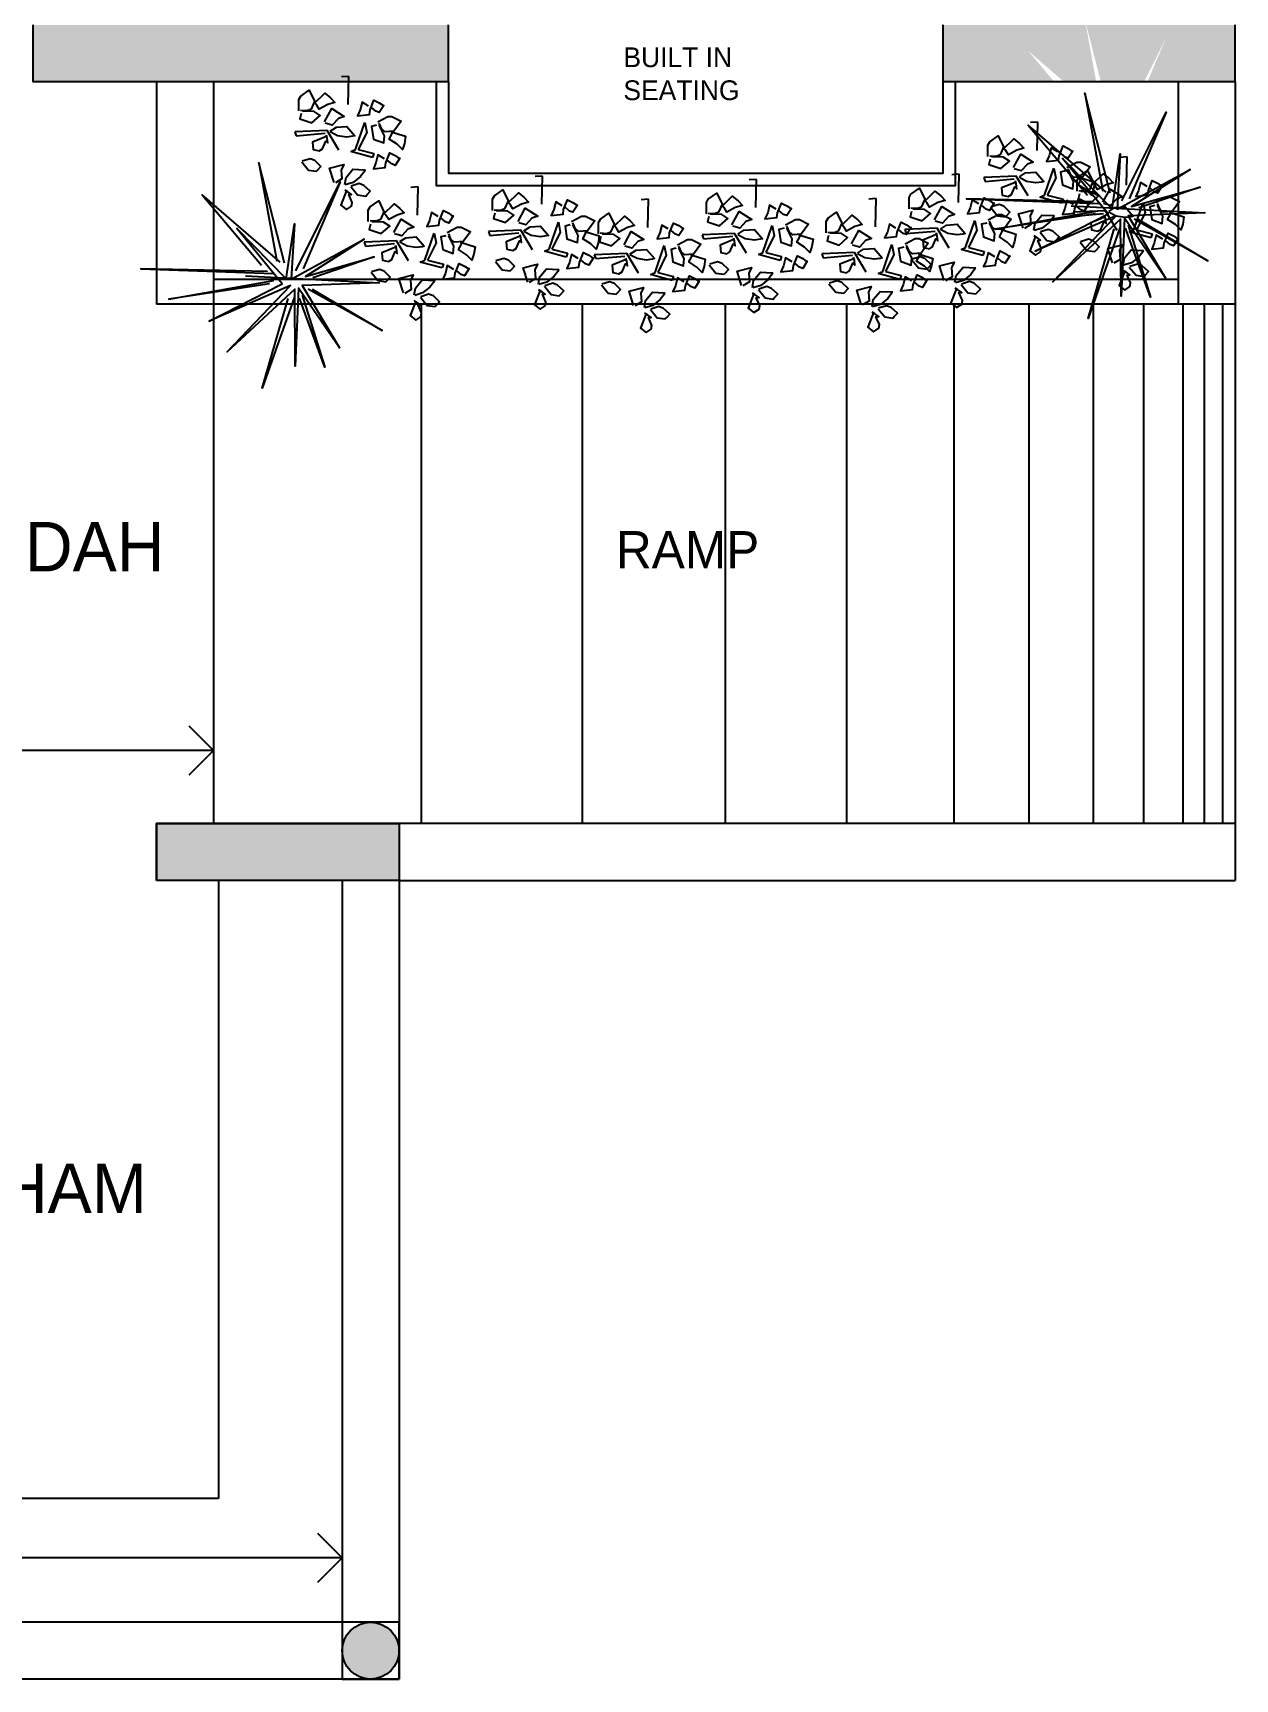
# Model space of a CAD drawing. Header units: inches. Extents: x -706 to 45253, y -3984 to 13819.
# Drawn here: x 36844 to 37330, y 5769 to 6434 of the extents above; entities that cross this region are included whole.
import ezdxf

# ---------------------------------------------------------------- set-up
doc = ezdxf.new("R2010")
doc.units = ezdxf.units.IN
doc.header["$PDMODE"] = 99
doc.header["$PDSIZE"] = 0.2
for name, color, linetype in [('BC-Hatch', 8, 'Continuous'), ('BC-WALLS', 1, 'Continuous'), ('BC-WHITECOLOR', 7, 'Continuous'), ('WALL', 1, 'Continuous')]:
    doc.layers.add(name, color=color, linetype=linetype)
doc.styles.add('BC-1IN100-1', font='FreeSans.ttf', dxfattribs={"height": 20})
doc.styles.add('style2', font='FreeSans.ttf')
doc.dimstyles.new('BC-1IN100-1', dxfattribs={"dimtxt": 20, "dimasz": 20, "dimexe": 0.18, "dimexo": 0.0625, "dimgap": 1, "dimtad": 0, "dimtoh": 1, "dimdec": 1, "dimzin": 12, "dimdsep": 46, "dimtxsty": 'BC-1IN100-1', "dimblk": 'OPEN90', "dimcen": 0.09, "dimse1": 1, "dimse2": 1, "dimclrd": 256, "dimclre": 256, "dimclrt": 7, "dimadec": 0, "dimazin": 0, "dimtfac": 1, "dimtdec": 1, "dimtofl": 0, "dimtmove": 1, "dimatfit": 3, "dimldrblk": 'OPEN90', "dimfxl": 0, "dimtolj": 1, "dimtzin": 0, "dimlwd": -1, "dimarcsym": 0})

# ---------------------------------------------------------------- blocks, each defined once
blk = doc.blocks.new('A$C18291425')
at = {"color": 66}
for p, q in [((43.8, 107.8), (37.9, 107.3)), ((49.1, 48.6), (56.6, 70.5)), ((56.6, 70.5), (58.2, 62.5)), ((58.2, 62.5), (51.3, 48.6)), ((45.4, 47), (49.1, 48.6)), ((63, 42.2), (45.4, 47)), ((51.3, 48.6), (64.1, 45.4)), ((64.1, 45.4), (63, 42.2))]:
    blk.add_line(p, q, dxfattribs=at)
at = {"color": 86}
for p, q in [((43.3, 84.9), (43.8, 107.8)), ((26.2, 64.1), (0, 63)), ((0, 63), (1.1, 59.8)), ((1.1, 59.8), (24.6, 61.9)), ((24.6, 61.9), (24.6, 61.9)), ((35.8, 48.1), (26.2, 64.1))]:
    blk.add_line(p, q, dxfattribs=at)
for points in [[(3.4, 79.9), (3.4, 89), (4.9, 91.8), (11.8, 96.6), (16, 87.7), (13.2, 81.3), (10.1, 80), (4.8, 80.3)], [(15.5, 85.5), (24.3, 94.1), (29, 90.4), (32.5, 86.7), (26.7, 85), (19.9, 81.3), (17.6, 85), (16, 86.5)], [(59.8, 83.8), (54.5, 87), (52.9, 80.6), (50.7, 75.8), (60.4, 76.9), (60.9, 80.6), (64.1, 88.6), (68.4, 86.5), (70.5, 84.9), (72.1, 84.3), (68.4, 78.5), (65.7, 79.5), (62, 82.7)], [(67.3, 71), (75.3, 75.3), (78.5, 75.3), (86, 71.5), (80.1, 63.5), (73.2, 63), (70.5, 65.1), (68.4, 69.9)], [(26.2, 59.3), (14.4, 54.5), (15, 48.6), (19.8, 47.5), (22.4, 49.1), (25.1, 55.5), (26.7, 53.9), (26.2, 57.7), (25.6, 60.3)], [(78, 63), (89.7, 59.3), (88.7, 53.4), (87.1, 48.6), (82.8, 52.9), (76.4, 57.1), (78.5, 60.9), (79.1, 63)], [(72.6, 41.1), (67.3, 44.3), (65.7, 37.9), (63.6, 33.1), (73.2, 34.2), (73.7, 37.9), (76.9, 45.9), (81.2, 43.8), (83.3, 42.2), (84.9, 41.7), (81.2, 35.8), (78.5, 36.9), (74.8, 40.1)], [(41.8, 15.5), (37.2, 3.7), (41.8, 0), (45.9, 2.8), (46.5, 5.8), (43.7, 12.1), (46, 12.2), (42.9, 14.4), (40.6, 15.8)]]:
    blk.add_lwpolyline(points, dxfattribs=at)
at = {"color": 66}
for points in [[(24, 71), (29.9, 81.7), (40.1, 75.3), (35.3, 73.7), (30.4, 68.3), (24.6, 69.9)], [(5.2, 77.7), (4.2, 73.4), (13.9, 70.1), (20.7, 76.1), (15.8, 79.3), (6.3, 79.6)], [(28.8, 63.5), (33.7, 66.7), (42.2, 67.3), (48.6, 59.8), (47, 59.3), (42.2, 58.7), (34.7, 59.8), (28.8, 63)], [(66.2, 68.3), (62, 67.3), (63.6, 57.1), (72.1, 53.9), (72.6, 59.8), (68.4, 68.3)], [(5.7, 38.7), (11.1, 32), (17.6, 31.1), (18.7, 32.2), (21.2, 34.9), (16.2, 39.7), (12.4, 41.1), (6, 39.1)], [(31.8, 22), (28.1, 33.6), (39.7, 36.6), (37.6, 32), (38.1, 24.8), (32.9, 21.7)], [(40.5, 20.4), (41.5, 26), (47, 32.6), (56.8, 32.1), (56.1, 30.6), (53.2, 26.7), (47.3, 22), (40.9, 20)], [(45.5, 18.6), (50.9, 12), (57.4, 11), (58.5, 12.2), (61, 14.9), (56, 19.6), (52.2, 21), (45.8, 19)]]:
    blk.add_lwpolyline(points, dxfattribs=at)
blk = doc.blocks.new('TREE 2 MNS')
at = {"color": 66}
for points in [[(-15859.8, 11976.8), (-15827.5, 12103.3), (-15850.3, 11979.2)], [(-15874.2, 11967.2), (-15930.3, 12079.4), (-15883.7, 11969.6)], [(-15854.6, 11978), (-15756.1, 12062.9), (-15830.9, 11974.1)], [(-15838.3, 11966), (-15678.2, 11969.6), (-15845.5, 11963.7)], [(-15894.8, 11944), (-15983.1, 11891.4), (-15889.9, 11944)], [(-15841.1, 11950.5), (-15713.9, 11931.4), (-15846.6, 11954.9)]]:
    blk.add_lwpolyline(points, dxfattribs=at)
at = {"color": 86}
for points in [[(-15810.5, 11960.7), (-15979.4, 11951.9), (-15882.2, 11948.3), (-15929.4, 11869.5), (-15877.8, 11945.1), (-15873.5, 11846.5), (-15872.9, 11944), (-15787.4, 11864.6), (-15867.4, 11948.3), (-15764.9, 11903.4), (-15857, 11950.5), (-15799.5, 12020.6), (-15862, 11957.1), (-15872.4, 12026.6), (-15868.5, 11956.6), (-15960.6, 12006.9), (-15886.6, 11959.8), (-15973.2, 11984.5), (-15895.9, 11958.2)], [(-15882.2, 11936.3), (-15910.7, 11845.4), (-15878.9, 11932.5)], [(-15872.4, 11934.1), (-15831.8, 11818.6), (-15864.7, 11931.9)]]:
    blk.add_lwpolyline(points, dxfattribs=at)
blk = doc.blocks.new('_Open90')
at = {"color": 0, "linetype": 'ByBlock', "lineweight": -2}
for p, q in [((-0.5, 0.5), (0, 0)), ((0, 0), (-1, 0)), ((0, 0), (-0.5, -0.5))]:
    blk.add_line(p, q, dxfattribs=at)
blk = doc.blocks.new('*D742')
at = {"layer": 'BC-Hatch'}
for p, q in [((36629.06, 5817.77), (36766.15, 5817.77)), ((36949.06, 5817.77), (36811.96, 5817.77))]:
    blk.add_line(p, q, dxfattribs=at)
at = {"layer": 'Defpoints', "color": 0}
for p in [(36969.06, 5817.77), (36609.06, 5791.7), (36969.06, 5791.7)]:
    blk.add_point(p, dxfattribs=at)
at = {"layer": 'BC-Hatch', "xscale": 20, "yscale": 20, "zscale": 20, "rotation": 180}
blk.add_blockref('_Open90', (36609.06, 5817.77), dxfattribs=at)
at = {"layer": 'BC-Hatch', "xscale": 20, "yscale": 20, "zscale": 20}
blk.add_blockref('_Open90', (36969.06, 5817.77), dxfattribs=at)
at = {"layer": 'BC-Hatch', "color": 7, "insert": (36789.06, 5817.77), "char_height": 20, "attachment_point": 5, "style": 'BC-1IN100-1'}
blk.add_mtext('\\A1;360', dxfattribs=at)
blk = doc.blocks.new('*D750')
at = {"layer": 'BC-Hatch'}
for p, q in [((36681.06, 6144.22), (36766.1, 6144.22)), ((36897.06, 6144.22), (36812.02, 6144.22))]:
    blk.add_line(p, q, dxfattribs=at)
at = {"layer": 'Defpoints', "color": 0}
for p in [(36917.06, 6144.22), (36661.06, 6114.7), (36917.06, 6114.7)]:
    blk.add_point(p, dxfattribs=at)
at = {"layer": 'BC-Hatch', "xscale": 20, "yscale": 20, "zscale": 20, "rotation": 180}
blk.add_blockref('_Open90', (36661.06, 6144.22), dxfattribs=at)
at = {"layer": 'BC-Hatch', "xscale": 20, "yscale": 20, "zscale": 20}
blk.add_blockref('_Open90', (36917.06, 6144.22), dxfattribs=at)
at = {"layer": 'BC-Hatch', "color": 7, "insert": (36789.06, 6144.22), "char_height": 20, "attachment_point": 5, "style": 'BC-1IN100-1'}
blk.add_mtext('\\A1;256', dxfattribs=at)

msp = doc.modelspace()

# ---------------------------------------------------------------- hatches: boundary and pattern name
at = {"layer": 'BC-Hatch'}
h = msp.add_hatch(color=16, dxfattribs=at)
h.paths.add_polyline_path([(37330.06, 6587.7), (37330.06, 6963.7), (37307.06, 6963.7), (37307.06, 6587.7)])
h.paths.add_polyline_path([(37293.27, 6414.7), (37302.17, 6432.48), (37294.62, 6414.7), (37330.06, 6414.7), (37330.06, 6437.7), (37269.9, 6437.7), (37275.77, 6414.7), (37283.49, 6414.7), (37283.63, 6415.59), (37283.58, 6414.7)])
h.paths.add_polyline_path([(37273.93, 6414.7), (37269.73, 6437.7), (37212.06, 6437.7), (37212.06, 6414.7), (37256.94, 6414.7), (37246.42, 6427.18), (37260.9, 6414.7)])
h.paths.add_polyline_path([(37012.06, 6414.7), (37012.06, 6437.7), (36844.06, 6437.7), (36844.06, 6426.92), (36844.06, 6414.7)])
h.paths.add_polyline_path([(36894.06, 6599.2, 1), (36917.06, 6599.2, 1)])
h.paths.add_polyline_path([(36894.06, 6952.2, 1), (36917.06, 6952.2, 1)])
h.paths.add_polyline_path([(36684.06, 6850.7), (36684.06, 6963.7), (36661.06, 6963.7), (36661.06, 6850.7)])
h.paths.add_polyline_path([(36684.06, 6437.7), (36684.06, 6700.7), (36661.06, 6700.7), (36661.06, 6610.7), (36661.06, 6437.7), (36631.06, 6437.7), (36631.06, 6414.7), (36734.06, 6414.7), (36734.06, 6426.92), (36734.06, 6437.7)])
h.paths.add_polyline_path([(36571.06, 6587.7), (36571.06, 6610.7), (36271.06, 6610.7), (36271.06, 6675.7), (36248.06, 6675.7), (36248.06, 6587.7), (36271.06, 6587.7)])
h.paths.add_polyline_path([(36271.06, 6875.7), (36271.06, 6952.2), (36548.06, 6952.2), (36548.06, 6940.7), (36571.06, 6940.7), (36571.06, 6963.7), (36248.06, 6963.7), (36248.06, 6875.7)])
h.paths.add_polyline_path([(36271.06, 6437.7), (36271.06, 6497.7), (36248.06, 6497.7), (36248.06, 6414.7), (36571.06, 6414.7), (36571.06, 6437.7)])
h.paths.add_polyline_path([(36684.06, 6091.7), (36684.06, 6114.7), (36586.06, 6114.7), (36586.06, 6091.7)])
h.paths.add_polyline_path([(36992.06, 6091.7), (36992.06, 6114.7), (36917.06, 6114.7), (36894.06, 6114.7), (36894.06, 6091.7)])
h.paths.add_polyline_path([(36969.06, 5780.2, 1), (36992.06, 5780.2, 1)])
h.paths.add_polyline_path([(36586.06, 5780.2, 1), (36609.06, 5780.2, 1)])
h.paths.add_polyline_path([(36522.56, 6437.7), (36522.56, 6497.7), (36511.06, 6497.7), (36511.06, 6442.7, 0.002309), (36511.8, 6442.7), (36515.6, 6442.7), (36515.6, 6443.95), (36521.8, 6443.95), (36521.8, 6437.7)], flags=16)

# ---------------------------------------------------------------- linework, layer by layer
for p, q in [((36894.06, 6414.7), (36894.06, 6324.7)), ((36917.06, 6414.7), (36917.06, 6114.7)), ((37307.06, 6414.7), (37307.06, 6324.7)), ((37330.06, 6414.7), (37330.06, 6091.7)), ((37307.06, 6334.7), (36917.06, 6334.7)), ((37330.06, 6324.7), (36894.06, 6324.7)), ((36992.06, 6114.7), (36894.06, 6114.7)), ((36894.06, 6114.7), (36894.06, 6091.7)), ((37330.06, 6114.7), (36917.06, 6114.7)), ((36992.06, 6114.7), (36992.06, 5768.7)), ((36992.06, 6091.7), (36894.06, 6091.7)), ((36919.06, 6091.7), (36919.06, 5841.7)), ((36969.06, 6091.7), (36969.06, 5768.7)), ((36992.06, 6091.7), (37330.06, 6091.7)), ((36919.06, 5841.7), (36659.06, 5841.7)), ((36992.06, 5791.7), (36586.06, 5791.7)), ((36969.06, 5791.7), (36969.06, 5768.7)), ((36969.06, 5791.7), (36969.06, 5768.7)), ((36992.06, 5768.7), (36586.06, 5768.7)), ((36992.06, 5768.7), (36969.06, 5768.7)), ((36992.06, 5768.7), (36969.06, 5768.7))]:
    msp.add_line(p, q)
for points in [[(37007.06, 6414.7), (37007.06, 6372.7), (37217.06, 6372.7), (37217.06, 6414.7)], [(37012.06, 6414.7), (37012.06, 6377.7), (37212.06, 6377.7), (37212.06, 6414.7)]]:
    msp.add_lwpolyline(points)
for p, q in [((37001.2, 6114.7), (37001.2, 6324.7)), ((37066.23, 6114.7), (37066.23, 6324.7)), ((37124.04, 6114.7), (37124.04, 6324.7)), ((37173.17, 6114.7), (37173.17, 6324.7)), ((37216.52, 6114.7), (37216.52, 6324.7)), ((37246.87, 6114.7), (37246.87, 6324.7)), ((37272.88, 6114.7), (37272.88, 6324.7)), ((37293.11, 6114.7), (37293.11, 6324.7)), ((37309.01, 6114.7), (37309.01, 6324.7)), ((37317.68, 6114.7), (37317.68, 6324.7)), ((37325.06, 6114.7), (37325.06, 6324.7))]:
    msp.add_line(p, q, dxfattribs=at)
at = {"layer": 'BC-WALLS'}
for p, q in [((36844.06, 6437.7), (36844.06, 6414.7)), ((37012.06, 6414.7), (37012.06, 6437.7)), ((37212.06, 6414.7), (37212.06, 6437.7)), ((37330.06, 6414.7), (37330.06, 6437.7)), ((37012.06, 6414.7), (36844.06, 6414.7)), ((37330.06, 6414.7), (37212.06, 6414.7))]:
    msp.add_line(p, q, dxfattribs=at)
msp.add_lwpolyline([(36894.06, 6091.7), (36894.06, 6114.7), (36992.06, 6114.7), (36992.06, 6091.7)], close=True, dxfattribs=at)
msp.add_circle((36980.56, 5780.2), 11.5, dxfattribs=at)
at = {"layer": 'BC-WHITECOLOR'}
msp.add_lwpolyline([(36992.06, 5768.7), (36992.06, 5791.7), (36969.06, 5791.7), (36969.06, 5768.7)], close=True, dxfattribs=at)

# ---------------------------------------------------------------- block references
at = {"color": 7, "xscale": 0.5000000000000001, "yscale": 0.5000000000000002, "zscale": 0.5, "rotation": 359.9999999999999}
for p in [(36949.88, 6362.99), (37228.45, 6344.51), (37264.56, 6330.46), (36977.94, 6318.28), (37028.17, 6322.68), (37114.65, 6321.33), (37196.58, 6323.39), (37071.02, 6313.26), (37163.04, 6313.63)]:
    msp.add_blockref('A$C18291425', p, dxfattribs=at)
at = {"layer": 'WALL', "xscale": -0.319999999999709, "yscale": 0.319999999999709, "zscale": 0.3200000000000001, "rotation": 359.9999999999999}
for p in [(32204.47, 2537.06), (31870.59, 2508.79)]:
    msp.add_blockref('TREE 2 MNS', p, dxfattribs=at)

# ---------------------------------------------------------------- texts
at = {"layer": 'BC-WHITECOLOR', "width": 113.9495, "attachment_point": 1, "style": 'style2'}
for s, insert, char_height in [('{\\fFreeSans|b0|i0|c0|p18;BUILT IN\\PSEATING}', (37082.76, 6428.61), 8), ('{\\fFreeSans|b0|i0|c0|p18;VERANDAH}', (36748.66, 6236.7), 20), ('{\\fFreeSans|b0|i0|c0|p18;RAMP}', (37079.74, 6232.98), 15), ('{\\fFreeSans|b0|i0|c0|p18;POOMUGHAM}', (36708.85, 5977.18), 20)]:
    msp.add_mtext(s, dxfattribs=dict(at, insert=insert, char_height=char_height))

# ---------------------------------------------------------------- dimensions: what is measured, and where the dimension line sits
at = {"layer": 'BC-Hatch'}
for base, p1, p2, picture, middle in [((36917.06, 6144.22), (36661.06, 6114.7), (36917.06, 6114.7), '*D750', (36789.06, 6144.22)), ((36969.06, 5817.77), (36609.06, 5791.7), (36969.06, 5791.7), '*D742', (36789.06, 5817.77))]:
    dim = msp.add_linear_dim(base=base, p1=p1, p2=p2, dimstyle='BC-1IN100-1', dxfattribs=at)
    dim.commit()
    dim.dimension.update_dxf_attribs({"geometry": picture, "text_midpoint": middle})

doc.saveas('drawing.dxf')
